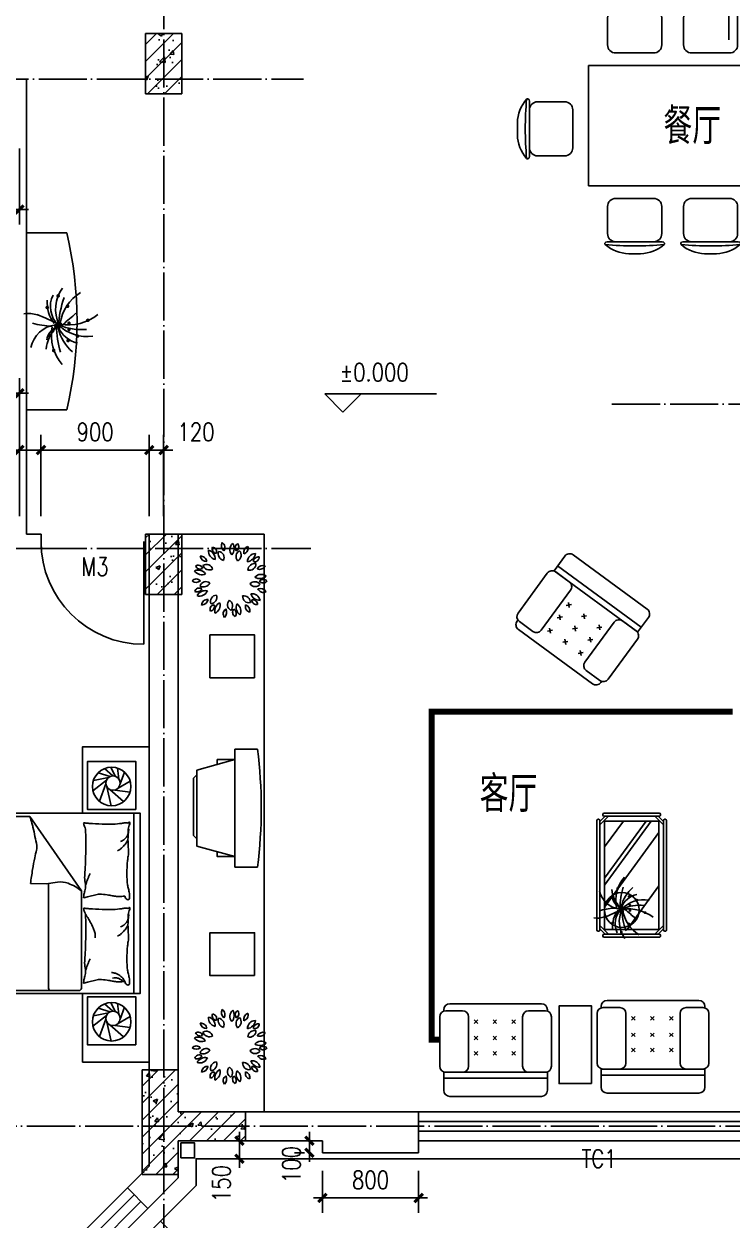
# Model space of a CAD drawing. Extents: x 12400 to 217743, y 86702 to 209848.
# Drawn here: x 58318 to 64207, y 105353 to 115293 of the extents above; entities that cross this region are included whole.
import ezdxf
from ezdxf.enums import TextEntityAlignment as Align

# ---------------------------------------------------------------- set-up
doc = ezdxf.new("R2010")
doc.units = 0
doc.header["$LTSCALE"] = 200
doc.linetypes.add('DOT', pattern=[0.25, 0, -0.25])
doc.linetypes.add('DOTE', pattern=[2.42, 2, -0.2, 0.02, -0.2])
doc.layers.get('0').update_dxf_attribs({"linetype": 'CONTINUOUS'})
doc.layers.get('DEFPOINTS').update_dxf_attribs({"linetype": 'CONTINUOUS'})
for name, color, linetype in [('8', 8, 'CONTINUOUS'), ('COLUMN', 4, 'CONTINUOUS'), ('DOTE', 1, 'DOTE'), ('HATCH', 8, 'CONTINUOUS'), ('LVTRY', 6, 'CONTINUOUS'), ('PUB_DIM', 3, 'CONTINUOUS'), ('PUB_TEXT', 7, 'CONTINUOUS'), ('WALL', 4, 'CONTINUOUS'), ('WINDOW', 2, 'CONTINUOUS'), ('家具', 8, 'CONTINUOUS')]:
    doc.layers.add(name, color=color, linetype=linetype)
doc.styles.add('_SIMPLEX', font='SIMPLEX.shx', dxfattribs={"width": 0.8, "bigfont": 'hztxt.shx'})
doc.styles.add('_萙PMK', font='txt', dxfattribs={"width": 0.8, "bigfont": 'HZTXT.SHX'})
doc.styles.add('DIM_FONT', font='SIMPLEX', dxfattribs={"width": 0.8})
doc.styles.add('SIMPLEX', font='SIMPLEX.SHX')
doc.dimstyles.new('DIMN50', dxfattribs={"dimscale": 0.5, "dimtxt": 300, "dimasz": 1, "dimexe": 250, "dimexo": 300, "dimgap": 150, "dimtad": 1, "dimdec": 0, "dimzin": 0, "dimdsep": 46, "dimtxsty": 'DIM_FONT', "dimblk": '_DIMX', "dimblk1": 'DOTSMALL', "dimblk2": 'DOTSMALL', "dimcen": 2.5, "dimclrt": 7, "dimadec": 0, "dimazin": 0, "dimtfac": 1, "dimtdec": 0, "dimtix": 1, "dimtmove": 2, "dimatfit": 3, "dimldrblk": '_DIMX', "dimfxl": 1, "dimtolj": 1, "dimtzin": 0, "dimarcsym": 0})
doc.dimstyles.new('MAO', dxfattribs={"dimscale": 0.5, "dimtxt": 400, "dimasz": 250, "dimexe": 250, "dimexo": 0, "dimgap": 150, "dimtad": 1, "dimdec": 0, "dimzin": 0, "dimdsep": 46, "dimtxsty": 'DIM_FONT', "dimblk": '_DIMX', "dimblk1": 'DOTSMALL', "dimblk2": 'DOTSMALL', "dimsah": 1, "dimcen": 2.5, "dimclrt": 7, "dimadec": 0, "dimazin": 0, "dimtfac": 1, "dimtdec": 0, "dimtix": 1, "dimtmove": 2, "dimatfit": 3, "dimldrblk": 'DOTSMALL', "dimfxl": 1, "dimtolj": 1, "dimtzin": 0, "dimarcsym": 0})
pattern_1 = [(45, (178298.46, -10426.53), (-70.71068, 70.71068), []), (50, (178298.46, -10426.53), (358.6301, -31.37607), [37.5, -412.5]), (355, (178298.46, -10426.53), (-69.3757, 376.0961), [30, -330]), (100.4514, (178328.34, -10429.15), (289.2547, 344.7198), [31.8701, -350.57106]), (46.1842, (178298.46, -10326.53), (533.6205, -82.7595), [56.25, -618.75]), (96.6356, (178342.9, -10333.43), (467.3314, 487.059), [47.8051, -525.8565]), (351.1842, (178298.46, -10326.53), (467.331, 487.0593), [45, -495]), (21, (178348.46, -10351.53), (298.45353, -201.30945), [37.5, -412.5]), (326, (178348.46, -10351.53), (121.6577, 362.575), [30, -330]), (71.4514, (178373.33, -10368.3), (420.1113, 161.26525), [31.8701, -350.57106]), (37.5, (178298.46, -10426.53), (6.07993, 166.44693), [0, -326, 0, -335, 0, -331.25]), (7.5, (178298.46, -10426.53), (131.53477, 197.20586), [0, -191, 0, -318.5, 0, -126.25]), (327.5, (178186.96, -10426.53), (266.91122, -11.27744), [0, -125, 0, -390, 0, -517.5]), (317.5, (178136.96, -10426.53), (291.5931, 50.0525), [0, -162.5, 0, -259, 0, -367.5])]

# ---------------------------------------------------------------- blocks, each defined once
blk = doc.blocks.new('M_C54TQD')
for p, q in [((0, -52.4), (1500, -52.4)), ((853.5, -488.5), (45.8, -488.5)), ((853.5, -488.5), (1471.6, -915.9)), ((25.8, -508.5), (25.8, -1967.8)), ((45.8, -761.1), (915.3, -761.1)), ((1471.6, -1967.8), (1471.6, -915.9)), ((381, -1368.3), (394.8, -1471.4)), ((777.6, -1368.4), (698.4, -1472.4)), ((394.8, -1471.4), (369, -1593.5)), ((528.4, -1559.3), (508.6, -1470.4)), ((698.4, -1472.4), (623.3, -1602.7)), ((160.8, -1514.4), (136.8, -1517.8)), ((255.4, -1552.2), (160.8, -1514.4)), ((324.3, -1645), (255.4, -1552.2)), ((548.2, -1616.6), (528.4, -1559.3)), ((90.3, -1638.1), (87, -1644.6)), ((188.4, -1621), (90.3, -1638.1)), ((257.2, -1617.5), (188.4, -1621)), ((324.3, -1645), (257.2, -1617.5)), ((369, -1593.5), (324.3, -1645)), ((324.3, -1645), (510, -1663.9)), ((324.3, -1645), (355.2, -1727.5)), ((510, -1663.9), (559.9, -1700)), ((605.5, -1658), (548.2, -1616.6)), ((605.5, -1658), (593.7, -1752.2)), ((623.3, -1602.7), (605.5, -1658)), ((605.5, -1658), (734, -1626.4)), ((605.5, -1658), (654.9, -1721.3)), ((734, -1626.4), (836.8, -1640.3)), ((836.8, -1640.3), (872.8, -1660.3)), ((355.2, -1727.5), (334.6, -1810)), ((559.9, -1700), (572, -1708.6)), ((591.9, -1766.9), (580, -1861.5)), ((654.9, -1721.3), (720.1, -1768.7)), ((720.1, -1768.7), (813, -1768.7)), ((334.6, -1810), (281, -1872.6)), ((45.8, -1987.8), (1451.6, -1987.8))]:
    blk.add_line(p, q)
blk.add_lwpolyline([(0, -2000), (0, 0), (1500, 0), (1500, -2000)], close=True)
for points in [[(101, -126.8, -0.263368), (73, -108, -0.494818), (82.2, -89.3, -0.049225), (99.9, -87.5, -0.036831), (123.5, -89.3, -0.031893), (161.5, -97.4, 0.035782), (195.4, -104.4, 0.032941), (285.1, -110.3, 0.026564), (396.3, -104.4, 0.017905), (433.8, -99, -0.033397), (454, -96.8, -0.03204), (491.1, -97.5, 0.018442), (555.4, -100.5, 0.010837), (620.2, -99.8, 0.014624), (668.1, -96.8, 0.111249), (690.6, -89.5, -0.153708), (707.5, -85.5, -0.076444), (715, -87.2, -0.215512), (716.9, -89.3, -0.585858), (714.3, -92.3, 0.363489), (709.4, -94.9, 0.191716), (709.4, -106.4, -0.129675), (711.3, -123, -0.01735), (708.3, -139.8, 0.019326), (705.7, -154.9, 0.018818), (699, -223.3, 0.021828), (698.1, -282.6, 0.006204), (699.5, -316.4, 0.001963), (705.7, -423.3, 0.028341), (709.9, -459.4, -0.117014), (709.4, -468.3, -0.36606), (708, -469.3, -0.03973), (694.4, -466.5, -0.048309), (680.6, -461, 0.062981), (670, -457.1, 0.04058), (646.6, -453.7, 0.014345), (579.8, -451.4, 0.005484), (454.4, -452.2, 0.007153), (358.2, -455.2, 0.008762), (315.7, -457.9, -0.008153), (270, -460.8, -0.06251), (212.9, -456.4, 0.078669), (167.3, -454.4, 0.047825), (144.9, -459.1, -0.034494), (114.1, -466.5, -0.023571), (88.8, -469.5, -0.510228), (87.8, -468.3), (95.3, -438.3), (116, -355.7, 0.073041), (118, -336.2, 0.023305), (112.2, -275, 0.018299), (108.2, -252.2, -0.01097), (100.8, -214.2, -0.042281), (97.9, -179.9, -0.027201), (100.8, -126.5)], [(656.8, -94.9, 0.088153), (622.3, -98.4, 0.088153), (591.1, -113.7, 0.077547), (569.5, -135.3, 0.077547), (555.4, -162.4)], [(810.2, -126.8, -0.263368), (782.3, -108, -0.494818), (791.4, -89.3, -0.049225), (809.1, -87.5, -0.036831), (832.8, -89.3, -0.031893), (870.7, -97.4, 0.035782), (904.6, -104.4, 0.032941), (994.3, -110.3, 0.026564), (1105.5, -104.4, 0.017905), (1143, -99, -0.033397), (1163.3, -96.8, -0.03204), (1200.3, -97.5, 0.018442), (1264.7, -100.5, 0.010837), (1329.4, -99.8, 0.014624), (1377.3, -96.8, 0.111249), (1399.9, -89.5, -0.153708), (1416.8, -85.5, -0.076444), (1424.2, -87.2, -0.215512), (1426.2, -89.3, -0.585858), (1423.5, -92.3, 0.363489), (1418.6, -94.9, 0.191716), (1418.6, -106.4, -0.129675), (1420.5, -123, -0.01735), (1417.5, -139.8, 0.019326), (1414.9, -154.9, 0.018818), (1408.3, -223.3, 0.021828), (1407.4, -282.6, 0.006204), (1408.8, -316.4, 0.001963), (1414.9, -423.3, 0.028341), (1419.2, -459.4, -0.117014), (1418.6, -468.3, -0.36606), (1417.2, -469.3, -0.03973), (1403.6, -466.5, -0.048309), (1389.9, -461, 0.062981), (1379.2, -457.1, 0.04058), (1355.8, -453.7, 0.014345), (1289.1, -451.4, 0.005484), (1163.6, -452.2, 0.007153), (1067.5, -455.2, 0.008762), (1024.9, -457.9, -0.008153), (979.2, -460.8, -0.06251), (922.1, -456.4, 0.078669), (876.5, -454.4, 0.047825), (854.1, -459.1, -0.034494), (823.4, -466.5, -0.023571), (798, -469.5, -0.510228), (797.1, -468.3), (804.6, -438.3), (825.2, -355.7, 0.073041), (827.2, -336.2, 0.023305), (821.5, -275, 0.018299), (817.4, -252.2, -0.01097), (810.1, -214.2, -0.042281), (807.2, -179.9, -0.027201), (810.1, -126.5)], [(1366.1, -94.9, 0.088153), (1331.5, -98.4, 0.088153), (1300.3, -113.7, 0.077547), (1278.7, -135.3, 0.077547), (1264.7, -162.4)], [(99.3, -142.8, -0.05369), (113.5, -155.8, -0.070312), (121.6, -168.1, -0.015448), (125.4, -176.6, -0.013244), (129.1, -186.8, -0.082127), (132.1, -204.9, -0.064164), (129.1, -228.1)], [(100.8, -126.8, -0.077379), (135.6, -152.1, -0.077379), (161.1, -186.8, -0.047525), (171, -211.5, -0.047525), (176.1, -237.5)], [(574.8, -100.6, 0.027842), (551.1, -111.2, 0.048685), (538.5, -119.3, 0.023666), (510.6, -143.6, 0.031223), (491.6, -164.3, 0.046801), (486.5, -172, 0.023191), (478.4, -188.7)], [(1284.1, -100.6, 0.027842), (1260.3, -111.2, 0.048685), (1247.8, -119.3, 0.023666), (1219.8, -143.6, 0.031223), (1200.8, -164.3, 0.046801), (1195.7, -172, 0.023191), (1187.7, -188.7)], [(660.6, -455.2, 0.016108), (621.7, -429, 0.024599), (594.9, -413.9, 0.009477), (545.8, -390.6, 0.015937), (516, -378.3, 0.072521), (499.6, -374.7, 0.033339), (463.4, -374.5)], [(191.4, -453.7, 0.009729), (218.7, -444.6, 0.009729), (245.6, -434.6, 0.007971), (267.3, -425.5, 0.007971), (288.8, -415.8)], [(853.5, -488.5, -0.085272), (916.8, -598.6, -0.124044), (926, -686.2), (912.4, -781.6), (914.1, -911.7)], [(900.6, -453.7, 0.009729), (927.9, -444.6, 0.009729), (954.8, -434.6, 0.007971), (976.6, -425.5, 0.007971), (998, -415.8)], [(914.1, -911.7, 0.007867), (1031.7, -893.9, 0.009508), (1128.5, -875.9, 0.006616), (1193.5, -861.5, -0.023828), (1211.7, -858.2, -0.080713), (1230.3, -858.7, -0.009591), (1382.9, -890.6, -0.013133), (1416.4, -899.2, -0.007859), (1471.6, -915.9)], [(464, -1480.4, 0.025626), (475.6, -1477.6, 0.0108), (604.9, -1436, 0.00456), (692.4, -1404.8, 0.01125), (727.5, -1391, 0.069394), (746.3, -1379.9, -0.079756), (762.9, -1370.5, -0.106399), (777.6, -1368.4, -0.328642), (781.6, -1371.8, -0.299547), (779.2, -1378.3, 0.189917), (773.7, -1387.1, 0.033518), (772.5, -1397.4, 0.075627), (773, -1402, 0.053489), (776, -1409.8, 0.017838), (788.1, -1431.8, 0.038394), (805.3, -1456.1, -0.059529), (815.7, -1472.2, -0.035943), (826.3, -1498.4, -0.011245), (851.9, -1584.7, -0.006203), (862.2, -1624.3, 0.010783), (868.3, -1647, 0.019485), (872.8, -1660.3, 0.005062), (892.4, -1710.5, 0.101392), (909.1, -1735.8, -0.223768), (914, -1749.2, -0.25558), (910.9, -1753.8, -0.081563), (895.2, -1758.9, -0.071805), (878.1, -1759, 0.069985), (860.5, -1759.1, 0.03546), (801, -1772.1, 0.029432), (732, -1796.8, 0.001554), (698.6, -1811.2, -0.00152), (664.5, -1825.8, -0.004735), (629.3, -1840.5, 0.00382), (585.5, -1858.6, 0.296001), (563.6, -1890.9, -0.649774), (542.2, -1899.9, -0.02319), (537.7, -1895.3, 0.0288), (534, -1891.6, 0.005727), (527.4, -1885.8, -0.004358), (518.8, -1878.2, -0.027528), (501.8, -1861.4, -0.046214), (493.2, -1849.9, -0.194121), (490.4, -1833.2, 0.133719), (489.3, -1809.2, 0.005779), (481.8, -1787.2, 0.008882)]]:
    blk.add_lwpolyline(points, format="xyb")
blk.add_lwpolyline([(58.1, -1583.2, 0.101392), (39.5, -1559.2, -0.223768), (33.6, -1546.2, -0.25558), (36.4, -1541.4, -0.081563), (51.6, -1535.1, -0.071805), (68.7, -1533.7, 0.069985), (86.2, -1532.2, 0.03546), (144.5, -1514.8, 0.029432), (211.5, -1484.8, 0.001554), (243.6, -1467.9, -0.00152), (276.5, -1450.7, -0.004735), (310.5, -1433.4, 0.00382), (352.7, -1412, 0.296001), (372.1, -1378.1, -0.649774), (392.8, -1367.5, -0.02319), (397.6, -1371.7, 0.0288), (401.6, -1375.1, 0.005727), (408.6, -1380.4, -0.004358), (417.8, -1387.3, -0.027528), (436, -1402.8, -0.046214), (445.5, -1413.5, -0.194121), (449.5, -1430, 0.133719), (452.5, -1453.8, 0.011505), (471.2, -1496.2, 0.008882), (497.5, -1550, 0.012426), (534.6, -1618.4, -0.033612), (547.3, -1644.2), (570.3, -1700.5), (588.1, -1744, 0.224341), (602.6, -1757.3, -0.722772), (602.8, -1766.1, -0.103513), (599, -1766.6, 0.053465), (591.8, -1766.9, 0.030109), (568.7, -1771.5, -0.031436), (546.6, -1775.9, -0.05324), (531.5, -1776.4, 0.05518), (516.9, -1776.8, 0.056271), (491.6, -1783.4, 0.0108), (365.9, -1834.8, 0.00456), (281, -1872.6, 0.01125), (247.1, -1889, 0.069394), (229.2, -1901.6, -0.079756), (213.3, -1912.2, -0.106399), (198.9, -1915.4, -0.328642), (194.6, -1912.4, -0.299547), (196.5, -1905.7, 0.189917), (201.3, -1896.5, 0.033518), (201.7, -1886.2, 0.075627), (200.8, -1881.6, 0.053489), (197.3, -1874, 0.017838), (183.5, -1853, 0.038394), (164.5, -1830.2, -0.059529), (152.9, -1814.9, -0.035943), (140.3, -1789.6, -0.011245), (108.1, -1705.4, -0.006203), (94.9, -1666.8, 0.010783), (87, -1644.6, 0.019485), (81.6, -1631.7, 0.005062)], format="xyb", close=True)
for centre, start, end in [((45.8, -508.5), 90, 180), ((45.8, -741.1), 180, 270), ((45.8, -1967.8), 180, 270), ((1451.6, -1967.8), 270, 0)]:
    blk.add_arc(centre, 20, start, end)
at = {"style": 'DIM_FONT', "width": 0.8, "flags": 9}
for tag in ['YSIZE', 'XSIZE']:
    blk.add_attdef(tag, (0, 0), '', height=0.5, dxfattribs=at)
blk = doc.blocks.new('M_C5')
for p, q in [((-70.8, 21.3), (-105.6, 120.2)), ((-60.2, 62.7), (-49.6, 152.1)), ((-28.1, 85.6), (7.4, 159.8)), ((-9, 88), (58.7, 149.2)), ((12.2, 83.3), (111.9, 114.4)), ((-54, -14.1), (-153.6, 45)), ((25.5, 75.4), (152, 50)), ((42.3, 52.6), (156.1, -35.1)), ((48.3, 20.6), (102.1, -123.2)), ((-26.4, -30), (-153, -46.9)), ((14.5, -26.2), (-99.1, -125.6)), ((40.5, -2.3), (5.1, -160))]:
    blk.add_line(p, q)
for centre, radius in [((0, 0), 160), ((-11.2, 28), 60)]:
    blk.add_circle(centre, radius)
at = {"width": 0.8, "flags": 9}
for tag in ['XSIZE', 'YSIZE']:
    blk.add_attdef(tag, (0, 0), '', height=0.5, dxfattribs=at)
blk = doc.blocks.new('A$C61510689')
for points in [[(36.3, 1955.5), (436.3, 1955.5), (436.3, 2355.5), (36.3, 2355.5)], [(36.3, 0), (436.3, 0), (436.3, 400), (36.3, 400)]]:
    blk.add_lwpolyline(points, close=True)
for p in [(236.4, 2147.6), (236.4, 192.2)]:
    blk.add_blockref('M_C5', p)
at = {"rotation": 90}
blk.add_blockref('M_C54TQD', (0, 426.1), dxfattribs=at)
blk = doc.blocks.new('M_C30XGI')
for p, q in [((-688.6, 1087.7), (-589.5, 1087.7)), ((-57.3, 1087.7), (41.9, 1087.7)), ((574.1, 1087.7), (673.2, 1087.7)), ((-869.1, 987.7), (-409.1, 987.7)), ((-864.1, 920.2), (-864.1, 695.2)), ((-414.1, 920.2), (-414.1, 695.2)), ((-237.7, 987.7), (222.3, 987.7)), ((-232.7, 920.2), (-232.7, 695.2)), ((217.3, 920.2), (217.3, 695.2)), ((393.7, 987.7), (853.7, 987.7)), ((398.7, 920.2), (398.7, 695.2)), ((848.7, 920.2), (848.7, 695.2)), ((-796.6, 627.7), (-481.6, 627.7)), ((-165.2, 627.7), (149.8, 627.7)), ((466.2, 627.7), (781.2, 627.7)), ((-1023.3, 523.6), (-1023.3, -476.4)), ((976.7, 523.6), (-1023.3, 523.6)), ((976.7, -476.4), (976.7, 523.6)), ((-1514, -232.2), (-1514, 227.8)), ((-1446.5, 222.8), (-1221.5, 222.8)), ((1399.9, 222.8), (1174.9, 222.8)), ((1467.4, 227.8), (1467.4, -232.2)), ((-1154, -159.7), (-1154, 155.3)), ((1107.4, 155.3), (1107.4, -159.7)), ((-1614, -51.8), (-1614, 47.3)), ((1567.4, 47.3), (1567.4, -51.8)), ((-1446.5, -227.2), (-1221.5, -227.2)), ((1399.9, -227.2), (1174.9, -227.2)), ((-1023.3, -476.4), (976.7, -476.4)), ((-481.6, -580.5), (-796.6, -580.5)), ((149.8, -580.5), (-165.2, -580.5)), ((781.2, -580.5), (466.2, -580.5)), ((-864.1, -873), (-864.1, -648)), ((-414.1, -873), (-414.1, -648)), ((-232.7, -873), (-232.7, -648)), ((217.3, -873), (217.3, -648)), ((398.7, -873), (398.7, -648)), ((848.7, -873), (848.7, -648)), ((-409.1, -940.5), (-869.1, -940.5)), ((222.3, -940.5), (-237.7, -940.5)), ((853.7, -940.5), (393.7, -940.5)), ((-589.5, -1040.5), (-688.6, -1040.5)), ((41.9, -1040.5), (-57.3, -1040.5)), ((673.2, -1040.5), (574.1, -1040.5))]:
    blk.add_line(p, q)
for centre, radius, start, end in [((-878.3, 1003.9), 10, 130.72654, 202.66999), ((-869.1, 1007.7), 20, 202.66999, 270), ((-678.9, 772.3), 315.6, 91.76514, 130.72654), ((-639.1, -1690.1), 2712.7, 84.8023, 95.1977), ((-599.2, 772.3), 315.6, 49.27346, 88.23486), ((-409.1, 1007.7), 20, 270, 337.33001), ((-399.8, 1003.9), 10, 337.33001, 49.27346), ((-246.9, 1003.9), 10, 130.72654, 202.66999), ((-237.7, 1007.7), 20, 202.66999, 270), ((-47.5, 772.3), 315.6, 91.76514, 130.72654), ((-7.7, -1690.1), 2712.7, 84.8023, 95.1977), ((32.2, 772.3), 315.6, 49.27346, 88.23486), ((222.3, 1007.7), 20, 270, 337.33001), ((231.5, 1003.9), 10, 337.33001, 49.27346), ((384.4, 1003.9), 10, 130.72654, 202.66999), ((393.7, 1007.7), 20, 202.66999, 270), ((583.8, 772.3), 315.6, 91.76514, 130.72654), ((623.7, -1690.1), 2712.7, 84.8023, 95.1977), ((663.5, 772.3), 315.6, 49.27346, 88.23486), ((853.7, 1007.7), 20, 270, 337.33001), ((862.9, 1003.9), 10, 337.33001, 49.27346), ((-796.6, 920.2), 67.5, 90, 180), ((-481.6, 920.2), 67.5, 0, 90), ((-165.2, 920.2), 67.5, 90, 180), ((149.8, 920.2), 67.5, 0, 90), ((466.2, 920.2), 67.5, 90, 180), ((781.2, 920.2), 67.5, 0, 90), ((-796.6, 695.2), 67.5, 180, 270), ((-481.6, 695.2), 67.5, 270, 0), ((-165.2, 695.2), 67.5, 180, 270), ((149.8, 695.2), 67.5, 270, 0), ((466.2, 695.2), 67.5, 180, 270), ((781.2, 695.2), 67.5, 270, 0), ((-1298.6, 37.6), 315.6, 139.27346, 178.23486), ((1163.8, -2.2), 2712.7, 174.8023, 185.1977), ((-1530.2, 237), 10, 67.33001, 139.27346), ((-1534, 227.8), 20, 0, 67.33001), ((-1446.5, 155.3), 67.5, 90, 180), ((-1221.5, 155.3), 67.5, 0, 90), ((1174.9, 155.3), 67.5, 90, 180), ((1399.9, 155.3), 67.5, 0, 90), ((1487.4, 227.8), 20, 112.66999, 180), ((1483.5, 237), 10, 40.72654, 112.66999), ((-1210.5, -2.2), 2712.7, 354.8023, 5.1977), ((1251.9, 37.6), 315.6, 1.76514, 40.72654), ((-1298.6, -42.1), 315.6, 181.76514, 220.72654), ((1251.9, -42.1), 315.6, 319.27346, 358.23486), ((-1446.5, -159.7), 67.5, 180, 270), ((-1221.5, -159.7), 67.5, 270, 0), ((1174.9, -159.7), 67.5, 180, 270), ((1399.9, -159.7), 67.5, 270, 0), ((-1530.2, -241.5), 10, 220.72654, 292.66999), ((-1534, -232.2), 20, 292.66999, 0), ((1487.4, -232.2), 20, 180, 247.33001), ((1483.5, -241.5), 10, 247.33001, 319.27346), ((-796.6, -648), 67.5, 90, 180), ((-481.6, -648), 67.5, 0, 90), ((-165.2, -648), 67.5, 90, 180), ((149.8, -648), 67.5, 0, 90), ((466.2, -648), 67.5, 90, 180), ((781.2, -648), 67.5, 0, 90), ((-796.6, -873), 67.5, 180, 270), ((-481.6, -873), 67.5, 270, 0), ((-165.2, -873), 67.5, 180, 270), ((149.8, -873), 67.5, 270, 0), ((466.2, -873), 67.5, 180, 270), ((781.2, -873), 67.5, 270, 0), ((-878.3, -956.6), 10, 157.33001, 229.27346), ((-869.1, -960.5), 20, 90, 157.33001), ((-678.9, -725), 315.6, 229.27346, 268.23486), ((-639.1, 1737.4), 2712.7, 264.8023, 275.1977), ((-599.2, -725), 315.6, 271.76514, 310.72654), ((-409.1, -960.5), 20, 22.66999, 90), ((-399.8, -956.6), 10, 310.72654, 22.66999), ((-246.9, -956.6), 10, 157.33001, 229.27346), ((-237.7, -960.5), 20, 90, 157.33001), ((-7.7, 1737.4), 2712.7, 264.8023, 275.1977), ((-47.5, -725), 315.6, 229.27346, 268.23486), ((32.2, -725), 315.6, 271.76514, 310.72654), ((222.3, -960.5), 20, 22.66999, 90), ((231.5, -956.6), 10, 310.72654, 22.66999), ((384.4, -956.6), 10, 157.33001, 229.27346), ((393.7, -960.5), 20, 90, 157.33001), ((583.8, -725), 315.6, 229.27346, 268.23486), ((623.7, 1737.4), 2712.7, 264.8023, 275.1977), ((663.5, -725), 315.6, 271.76514, 310.72654), ((853.7, -960.5), 20, 22.66999, 90), ((862.9, -956.6), 10, 310.72654, 22.66999)]:
    blk.add_arc(centre, radius, start, end)
at = {"width": 0.8, "flags": 9}
for tag in ['XSIZE', 'YSIZE']:
    blk.add_attdef(tag, (0, 0), '', height=0.5, dxfattribs=at)
blk = doc.blocks.new('M_F22')
for centre, radius, start, end in [((-63, 1991), 399, 151.70154, 229.74057), ((-591, 1891), 339, 322.86392, 58.57818), ((523, 1764), 486, 130.70899, 219.10644), ((-284, 1836), 573, 318.65709, 31.15834), ((-745, 1661), 486, 170.70899, 259.10644), ((-1409, 1198), 573, 358.65709, 71.15834), ((-704, 1829), 307, 163.4613, 255.43295), ((-1018, 1651), 266, 333.31145, 85.5828), ((-242, 1523), 417, 160.50355, 255.32847), ((-684, 1289), 376, 333.2488, 82.58322), ((662, 1865), 307, 123.4613, 215.43295), ((819, 1335), 417, 120.50355, 215.32847), ((307, 1931), 266, 293.31145, 45.5828), ((331, 1439), 376, 293.2488, 42.58322), ((1257, 1578), 399, 111.70154, 189.74057), ((788, 1841), 339, 282.86392, 18.57818), ((1560, 1027), 486, 90.70899, 179.10644), ((988, 1601), 573, 278.65709, 351.15834), ((-1853, 584), 266, 13.31145, 125.5828), ((-1727, 923), 307, 203.4613, 295.43295), ((-1680, 1042), 339, 2.86392, 98.57818), ((-1340, 1458), 399, 191.70154, 269.74057), ((-1364, 522), 376, 13.2488, 122.58322), ((-1177, 985), 417, 200.50355, 295.32847), ((1511, 508), 417, 80.50355, 175.32847), ((1204, 902), 376, 253.2488, 2.58322), ((1732, 1016), 307, 83.4613, 175.43295), ((1502, 1294), 266, 253.31145, 5.5828), ((2003, 413), 399, 71.70154, 149.74057), ((1813, 916), 339, 242.86392, 338.57818), ((-1969, -307), 339, 42.86392, 138.57818), ((-1861, -14), 573, 38.65709, 111.15834), ((-1651, 768), 486, 210.70899, 299.10644), ((1881, -204), 486, 50.70899, 139.10644), ((1812, 603), 573, 238.65709, 311.15834), ((-1976, 230), 399, 231.70154, 309.74057), ((-1807, -769), 266, 53.31145, 165.5828), ((-1928, -429), 307, 243.4613, 335.43295), ((-1429, -1233), 573, 78.65709, 151.15834), ((-1770, -498), 486, 250.70899, 339.10644), ((-1393, -503), 376, 53.2488, 162.58322), ((-1547, -28), 417, 240.50355, 335.32847), ((1510, -570), 417, 40.50355, 135.32847), ((1528, -71), 376, 213.2488, 322.58322), ((1825, -959), 399, 31.70154, 109.74057), ((2003, -452), 339, 202.86392, 298.57818), ((2005, -323), 307, 43.4613, 135.43295), ((2009, 38), 266, 213.31145, 325.5828), ((-1323, -1527), 339, 82.86392, 178.57818), ((-1674, -1120), 399, 271.70154, 349.74057), ((-756, -1306), 376, 93.2488, 202.58322), ((-1179, -1041), 417, 280.50355, 15.32847), ((-314, -1889), 573, 118.65709, 191.15834), ((-1048, -1545), 486, 290.70899, 19.10644), ((249, -1512), 376, 133.2488, 242.58322), ((-246, -1581), 417, 320.50355, 55.32847), ((1151, -1025), 376, 173.2488, 282.58322), ((816, -1395), 417, 0.50355, 95.32847), ((1335, -1353), 486, 10.70899, 99.10644), ((1801, -691), 573, 198.65709, 271.15834), ((1589, -1250), 266, 173.31145, 285.5828), ((1354, -1524), 307, 3.4613, 95.43295), ((-902, -1777), 266, 93.31145, 205.5828), ((-1213, -1593), 307, 283.4613, 15.43295), ((-44, -2046), 339, 122.86392, 218.57818), ((-574, -1959), 399, 311.70154, 29.74057), ((439, -1967), 266, 133.31145, 245.5828), ((83, -2026), 307, 323.4613, 55.43295), ((962, -1675), 573, 158.65709, 231.15834), ((179, -1883), 486, 330.70899, 59.10644), ((1270, -1621), 339, 162.86392, 258.57818), ((808, -1896), 399, 351.70154, 69.74057)]:
    blk.add_arc(centre, radius, start, end)
at = {"width": 0.8, "flags": 9}
for tag in ['XSIZE', 'YSIZE']:
    blk.add_attdef(tag, (0, 0), '', height=0.5, dxfattribs=at)
blk = doc.blocks.new('M_C47JEV')
for p, q in [((-431.2, 711.1), (-431.2, 720)), ((-414.7, 711.1), (-275, 711.1)), ((381.2, 770), (-381.2, 770)), ((414.7, 711.1), (275, 711.1)), ((431.2, 711.1), (431.2, 720)), ((-464.7, 250), (-464.7, 661.1)), ((-225, 661.1), (-225, 250)), ((-136.2, 606.5), (-166.3, 636.6)), ((-166.3, 606.5), (-136.2, 636.6)), ((-8.7, 606.5), (21.4, 636.6)), ((21.4, 606.5), (-8.7, 636.6)), ((179, 606.5), (148.8, 636.6)), ((148.8, 606.5), (179, 636.6)), ((225, 661.1), (225, 250)), ((464.7, 250), (464.7, 661.1)), ((-136.2, 469.3), (-166.3, 499.5)), ((-166.3, 469.3), (-136.2, 499.5)), ((21.4, 469.3), (-8.7, 499.5)), ((-8.7, 469.3), (21.4, 499.5)), ((179, 469.3), (148.8, 499.5)), ((148.8, 469.3), (179, 499.5)), ((-136.2, 342.3), (-166.3, 372.5)), ((-166.3, 342.3), (-136.2, 372.5)), ((21.4, 342.3), (-8.7, 372.5)), ((-8.7, 342.3), (21.4, 372.5)), ((179, 342.3), (148.8, 372.5)), ((148.8, 342.3), (179, 372.5)), ((-431.2, 50), (-431.2, 202.8)), ((431.2, 200), (-431.2, 200)), ((-275, 200), (-414.7, 200)), ((275, 200), (414.7, 200)), ((431.2, 200), (431.2, 50)), ((431.2, 150), (-431.2, 150)), ((381.2, 0), (-381.2, 0))]:
    blk.add_line(p, q)
for centre, start, end in [((-414.7, 661.1), 90, 180), ((-381.2, 720), 90, 180), ((-275, 661.1), 0, 90), ((275, 661.1), 90, 180), ((381.2, 720), 360, 90), ((414.7, 661.1), 0, 90), ((-414.7, 250), 180, 270), ((-275, 250), 270, 0), ((275, 250), 180, 270), ((414.7, 250), 270, 0), ((-381.2, 50), 180, 270), ((381.2, 50), 270, 0)]:
    blk.add_arc(centre, 50, start, end)
at = {"style": 'DIM_FONT', "width": 0.8, "flags": 9}
for tag in ['YSIZE', 'XSIZE']:
    blk.add_attdef(tag, (0, 0), '', height=0.5, dxfattribs=at)
blk = doc.blocks.new('_C1DIA')
for p, q in [((220.9, -308), (220.9, 321)), ((220.9, 321), (341.9, 321)), ((220.9, 264.9), (18.2, 209)), ((18.2, -196.1), (18.2, 209)), ((0, 153), (18.2, 170)), ((0, -153), (0, 153)), ((0, -153), (18.2, -170)), ((220.9, -252), (18.2, -196.1)), ((341.9, -308), (220.9, -308))]:
    blk.add_line(p, q)
for points in [[(220.9, 264.9), (127.3, 264.9), (127.3, 239.1)], [(220.9, -252), (127.3, -252), (127.3, -226.2)]]:
    blk.add_lwpolyline(points)
blk.add_arc((-2146.8, 6.5), 2508.5, 352.79754, 7.20246)
at = {"style": 'DIM_FONT', "width": 0.7, "flags": 9}
for tag in ['XSIZE', 'YSIZE']:
    blk.add_attdef(tag, (0, 0), '', height=0.5, dxfattribs=at)
blk = doc.blocks.new('M_C57NTX')
for p, q in [((-496.3, -226.1), (-496.3, 232.8)), ((-486.3, 242.8), (-481.3, 242.8)), ((-427.3, 268.4), (-471.3, 224.4)), ((-399, 268.4), (-471.3, 196.1)), ((-471.3, -226.1), (-471.3, 232.8)), ((-445.8, 283.4), (-445.8, 278.4)), ((-435.8, 293.4), (473.1, 293.4)), ((-435.8, 268.4), (473.1, 268.4)), ((-431.3, 72.4), (-216.6, 228.4)), ((-431.3, -116.3), (43.1, 228.4)), ((-431.3, -159.2), (102.3, 228.4)), ((-336.1, -221.6), (283.4, 228.4)), ((436.4, 268.4), (508.7, 196.1)), ((464.7, 268.4), (508.7, 224.4)), ((483.1, 283.4), (483.1, 278.4)), ((508.7, 232.8), (508.7, -226.1)), ((523.7, 242.8), (518.7, 242.8)), ((533.7, 232.8), (533.7, -226.1)), ((106, -221.6), (468.7, 41.8)), ((-399, -261.6), (-471.3, -189.3)), ((436.4, -261.6), (508.7, -189.3)), ((-486.3, -236.1), (-481.3, -236.1)), ((-427.3, -261.6), (-471.3, -217.6)), ((-445.8, -276.6), (-445.8, -271.6)), ((473.1, -261.6), (-435.8, -261.6)), ((473.1, -286.6), (-435.8, -286.6)), ((464.7, -261.6), (508.7, -217.6)), ((483.1, -276.6), (483.1, -271.6)), ((523.7, -236.1), (518.7, -236.1))]:
    blk.add_line(p, q)
blk.add_lwpolyline([(-431.3, -221.6), (-431.3, 228.4), (468.7, 228.4), (468.7, -221.6)], close=True)
at = {"const_width": 12}
for points in [[(123.4, 119.9, 1), (135.4, 119.9, 1)], [(225.1, 149.5, 1), (237.1, 149.5, 1)], [(252.6, 126.5, 1), (264.6, 126.5, 1)], [(288.3, 106.6, 1), (300.3, 106.6, 1)], [(293.8, 93.5, 1), (305.8, 93.5, 1)], [(409.3, 162.8, 1), (421.3, 162.8, 1)], [(486.2, 90.2, 1), (498.2, 90.2, 1)], [(189.4, 24.2, 1), (201.4, 24.2, 1)], [(263.6, 17.6, 1), (275.6, 17.6, 1)], [(277.3, 83.6, 1), (289.3, 83.6, 1)], [(296.6, 73.7, 1), (308.6, 73.7, 1)], [(304.8, 17.6, 1), (316.8, 17.6, 1)], [(307.5, 86.9, 1), (319.5, 86.9, 1)], [(417.5, 27.5, 1), (429.5, 27.5, 1)], [(219.6, -38.5, 1), (231.6, -38.5, 1)], [(324.1, -107.7, 1), (336.1, -107.7, 1)]]:
    blk.add_lwpolyline(points, format="xyb", close=True, dxfattribs=at)
blk.add_circle((307.6, 86), 144.3)
for centre, radius, start, end in [((156.2, 293.1), 219.3, 342.94564, 6.48138), ((-486.3, 232.8), 10, 90, 180), ((-481.3, 232.8), 10, 0, 90), ((-435.8, 283.4), 10, 90, 180), ((-435.8, 278.4), 10, 180, 270), ((108.6, 83.2), 192.6, 6.99045, 78.02836), ((781.4, 125.5), 489.9, 163.85612, 179.11051), ((-394.7, 504.4), 810.4, 328.98728, 340.36101), ((473.1, 283.4), 10, 0, 90), ((473.1, 278.4), 10, 270, 0), ((518.7, 232.8), 10, 90, 180), ((523.7, 232.8), 10, 0, 90), ((228, -157.3), 292.8, 78.55155, 130.98153), ((279.7, -402.1), 502.4, 88.32856, 108.729), ((110, -88), 258.8, 48.7581, 83.8624), ((175.6, 42.4), 126.2, 28.89012, 78.45792), ((421.1, -27.3), 168.8, 62.99086, 135.91017), ((404.5, -127.5), 234.4, 53.32313, 115.76326), ((448, -69.4), 232.8, 85.87406, 126.95584), ((343.6, -193.6), 291.3, 103.04524, 139.77663), ((363.8, -83.6), 190.4, 114.09558, 166.29534), ((481.8, -98.4), 259.7, 134.48606, 189.37622), ((613.2, -62), 345.5, 155.08876, 185.96372), ((267.2, -554.8), 642.2, 70.5249, 87.82437), ((624, 27.5), 325.2, 171.24958, 218.23328), ((-1013.4, -1156.3), 1790, 39.04877, 42.6799), ((268.8, -207.6), 287.3, 31.31505, 82.13779), ((-486.3, -226.1), 10, 180, 270), ((-481.3, -226.1), 10, 270, 0), ((-435.8, -271.6), 10, 90, 180), ((-435.8, -276.6), 10, 180, 270), ((473.1, -271.6), 10, 0, 90), ((473.1, -276.6), 10, 270, 0), ((518.7, -226.1), 10, 180, 270), ((523.7, -226.1), 10, 270, 0)]:
    blk.add_arc(centre, radius, start, end)
at = {"style": 'DIM_FONT', "width": 0.8, "flags": 9}
for tag in ['YSIZE', 'XSIZE']:
    blk.add_attdef(tag, (0, 0), '', height=0.5, dxfattribs=at)
blk = doc.blocks.new('M_F19')
at = {"const_width": 30}
for points in [[(269, 190, 1), (299, 190, 1)], [(-446, 82, 1), (-416, 82, 1)], [(-192, 156, 1), (-162, 156, 1)], [(-123, 99, 1), (-93, 99, 1)], [(-61, -8, 1), (-31, -8, 1)], [(-34, 49, 1), (-4, 49, 1)], [(-20, 16, 1), (10, 16, 1)], [(14, 0, 1), (44, 0, 1)], [(461, 8, 1), (491, 8, 1)], [(-281, -157, 1), (-251, -157, 1)], [(-96, -173, 1), (-66, -173, 1)], [(-13, -33, 1), (17, -33, 1)], [(7, -173, 1), (37, -173, 1)], [(289, -149, 1), (319, -149, 1)], [(-206, -314, 1), (-176, -314, 1)], [(56, -487, 1), (86, -487, 1)]]:
    blk.add_lwpolyline(points, format="xyb", close=True, dxfattribs=at)
for centre, radius, start, end in [((-483, -9), 482, 6.9904, 78.0284), ((1199, 96), 1225, 163.8561, 179.1105), ((-364, 515), 548, 342.9456, 6.4814), ((-480, -437), 647, 48.7581, 83.8624), ((-1741, 1044), 2026, 328.9873, 340.361), ((-185, -611), 732, 78.5516, 130.9815), ((-55, -1223), 1256, 88.3286, 108.729), ((104, -701), 728, 103.0452, 139.7766), ((155, -426), 476, 114.0956, 166.2953), ((-315, -111), 315, 28.8901, 78.4579), ((298, -285), 422, 62.9909, 135.9102), ((257, -536), 586, 53.3231, 115.7633), ((366, -391), 582, 85.8741, 126.9558), ((450, -463), 649, 134.4861, 189.3762), ((779, -372), 864, 155.0888, 185.9637), ((-87, -1604), 1605, 70.5249, 87.8244), ((805, -149), 813, 171.2496, 218.2333), ((-3288, -3108), 4475, 39.0488, 42.6799), ((-83, -736), 718, 31.315, 82.1378)]:
    blk.add_arc(centre, radius, start, end)
at = {"width": 0.8, "flags": 9}
for tag in ['XSIZE', 'YSIZE']:
    blk.add_attdef(tag, (0, 0), '', height=0.5, dxfattribs=at)
blk = doc.blocks.new('_DBLK')
blk.add_line((-0.45, 0), (-0.45, -0.95))
blk.add_arc((-0.45, 0), 0.95, 270, 0)
at = {"style": 'SIMPLEX', "flags": 9}
blk.add_attdef('A', text='', height=1, dxfattribs=at).set_placement((0, 1.5), align=Align.MIDDLE)
blk = doc.blocks.new('_WBLK')
for p, q in [((-0.5, 0.5), (0.5, 0.5)), ((0.5, 0.1667), (-0.5, 0.1667)), ((0.5, -0.1667), (-0.5, -0.1667)), ((-0.5, -0.5), (0.5, -0.5))]:
    blk.add_line(p, q)
at = {"style": 'SIMPLEX', "flags": 9}
blk.add_attdef('A', text='', height=1, dxfattribs=at).set_placement((0, 1.5), align=Align.MIDDLE)
blk = doc.blocks.new('_DIMX')
blk.add_line((-150, 0), (150, 0))
at = {"const_width": 50}
blk.add_lwpolyline([(-70, -70), (70, 70)], dxfattribs=at)
blk = doc.blocks.new('*D1664')
at = {"layer": 'DEFPOINTS', "color": 0}
for p in [(59348, 105450.8), (58782.3, 104885.1), (60088.6, 104710.2)]:
    blk.add_point(p, dxfattribs=at)
at = {"layer": 'PUB_DIM', "color": 0, "lineweight": -2}
for p, q in [((59454, 105344.8), (60177, 104621.8)), ((58888.4, 104779.1), (59611.3, 104056.1)), ((59523.3, 104144.9), (60088.2, 104709.9))]:
    blk.add_line(p, q, dxfattribs=at)
at = {"layer": 'PUB_DIM', "color": 0, "lineweight": -2, "xscale": 0.5, "yscale": 0.5, "zscale": 0.5}
for p, rotation in [((60088.6, 104710.2), 45.00000000000073), ((59522.9, 104144.5), 225.0000000000007)]:
    blk.add_blockref('_DIMX', p, dxfattribs=dict(at, rotation=rotation))
at = {"layer": 'PUB_DIM', "color": 7, "insert": (59699.7, 104533.4), "char_height": 150, "attachment_point": 5, "rotation": 45, "style": 'DIM_FONT'}
blk.add_mtext('\\A1;800', dxfattribs=at)
blk = doc.blocks.new('_DOTSMALL')
at = {"color": 0, "linetype": 'ByBlock', "const_width": 0.5}
blk.add_lwpolyline([(-0.0625, 0, 1), (0.0625, 0, 1)], format="xyb", close=True, dxfattribs=at)
blk = doc.blocks.new('*D1666')
at = {"layer": 'DEFPOINTS', "color": 0}
for p in [(60800.3, 105912.8), (61600.3, 105912.8), (61600.3, 105537.3)]:
    blk.add_point(p, dxfattribs=at)
at = {"layer": 'PUB_DIM', "color": 0, "lineweight": -2}
for p, q in [((60800.3, 105762.8), (60800.3, 105412.3)), ((61600.3, 105762.8), (61600.3, 105412.3)), ((60800.8, 105537.3), (61599.8, 105537.3))]:
    blk.add_line(p, q, dxfattribs=at)
at = {"layer": 'PUB_DIM', "color": 0, "lineweight": -2, "xscale": 0.5, "yscale": 0.5, "zscale": 0.5, "rotation": 180}
blk.add_blockref('_DIMX', (60800.3, 105537.3), dxfattribs=at)
at = {"layer": 'PUB_DIM', "color": 0, "lineweight": -2, "xscale": 0.5, "yscale": 0.5, "zscale": 0.5}
blk.add_blockref('_DIMX', (61600.3, 105537.3), dxfattribs=at)
at = {"layer": 'PUB_DIM', "color": 7, "insert": (61200.3, 105687.3), "char_height": 150, "attachment_point": 5, "style": 'DIM_FONT'}
blk.add_mtext('\\A1;800', dxfattribs=at)
blk = doc.blocks.new('*D1667')
at = {"layer": 'DEFPOINTS', "color": 0}
for p in [(60800.3, 106012.8), (60692.5, 105912.8), (60800.3, 105912.8)]:
    blk.add_point(p, dxfattribs=at)
at = {"layer": 'PUB_DIM', "color": 0, "lineweight": -2}
for p, q in [((60650.3, 106012.8), (60567.5, 106012.8)), ((60692.5, 106013.3), (60692.5, 106013.8)), ((60692.5, 106012.8), (60692.5, 105912.8)), ((60650.3, 105912.8), (60567.5, 105912.8)), ((60692.5, 105912.3), (60692.5, 105911.8))]:
    blk.add_line(p, q, dxfattribs=at)
at = {"layer": 'PUB_DIM', "color": 0, "lineweight": -2, "xscale": 0.5, "yscale": 0.5, "zscale": 0.5}
for p, rotation in [((60692.5, 106012.8), 270), ((60692.5, 105912.8), 90)]:
    blk.add_blockref('_DIMX', p, dxfattribs=dict(at, rotation=rotation))
at = {"layer": 'PUB_DIM', "color": 7, "insert": (60542.5, 105813.8), "char_height": 150, "attachment_point": 5, "rotation": 90, "style": 'DIM_FONT'}
blk.add_mtext('\\A1;100', dxfattribs=at)
blk = doc.blocks.new('*D1668')
at = {"layer": 'DEFPOINTS', "color": 0}
for p in [(60222.9, 106012.8), (60110.6, 105862.8), (60222.9, 105862.8)]:
    blk.add_point(p, dxfattribs=at)
at = {"layer": 'PUB_DIM', "color": 0, "lineweight": -2}
for p, q in [((60072.9, 106012.8), (59985.6, 106012.8)), ((60110.6, 106013.3), (60110.6, 106013.8)), ((60110.6, 106012.8), (60110.6, 105862.8)), ((60072.9, 105862.8), (59985.6, 105862.8)), ((60110.6, 105862.3), (60110.6, 105861.8))]:
    blk.add_line(p, q, dxfattribs=at)
at = {"layer": 'PUB_DIM', "color": 0, "lineweight": -2, "xscale": 0.5, "yscale": 0.5, "zscale": 0.5}
for p, rotation in [((60110.6, 106012.8), 270), ((60110.6, 105862.8), 90)]:
    blk.add_blockref('_DIMX', p, dxfattribs=dict(at, rotation=rotation))
at = {"layer": 'PUB_DIM', "color": 7, "insert": (59960.6, 105655.9), "char_height": 150, "attachment_point": 5, "rotation": 90, "style": 'DIM_FONT'}
blk.add_mtext('\\A1;150', dxfattribs=at)
blk = doc.blocks.new('*D1725')
at = {"layer": 'DEFPOINTS', "color": 0}
for p in [(57080.3, 114409.2), (58280.3, 114409.2), (57080.3, 113750.6)]:
    blk.add_point(p, dxfattribs=at)
at = {"layer": 'PUB_DIM', "color": 0, "lineweight": -2}
for p, q in [((57080.3, 114259.2), (57080.3, 113625.6)), ((58280.3, 114259.2), (58280.3, 113625.6)), ((58279.8, 113750.6), (57080.8, 113750.6))]:
    blk.add_line(p, q, dxfattribs=at)
at = {"layer": 'PUB_DIM', "color": 0, "lineweight": -2, "xscale": 0.5, "yscale": 0.5, "zscale": 0.5, "rotation": 180}
blk.add_blockref('_DIMX', (57080.3, 113750.6), dxfattribs=at)
at = {"layer": 'PUB_DIM', "color": 0, "lineweight": -2, "xscale": 0.5, "yscale": 0.5, "zscale": 0.5}
blk.add_blockref('_DIMX', (58280.3, 113750.6), dxfattribs=at)
at = {"layer": 'PUB_DIM', "color": 7, "insert": (57680.3, 113900.6), "char_height": 150, "attachment_point": 5, "style": 'DIM_FONT'}
blk.add_mtext('\\A1;1200', dxfattribs=at)
blk = doc.blocks.new('*D1728')
at = {"layer": 'DEFPOINTS', "color": 0}
for p in [(58280.3, 112224.4), (57280.7, 111679.2), (58280.3, 111277.8)]:
    blk.add_point(p, dxfattribs=at)
at = {"layer": 'PUB_DIM', "color": 0, "lineweight": -2}
for p, q in [((57280.7, 111829.2), (57280.7, 112349.4)), ((58280.3, 111427.8), (58280.3, 112349.4)), ((57281.2, 112224.4), (58279.8, 112224.4))]:
    blk.add_line(p, q, dxfattribs=at)
at = {"layer": 'PUB_DIM', "color": 0, "lineweight": -2, "xscale": 0.5, "yscale": 0.5, "zscale": 0.5, "rotation": 180}
blk.add_blockref('_DIMX', (57280.7, 112224.4), dxfattribs=at)
at = {"layer": 'PUB_DIM', "color": 0, "lineweight": -2, "xscale": 0.5, "yscale": 0.5, "zscale": 0.5}
blk.add_blockref('_DIMX', (58280.3, 112224.4), dxfattribs=at)
at = {"layer": 'PUB_DIM', "color": 7, "insert": (57780.5, 112374.4), "char_height": 150, "attachment_point": 5, "style": 'DIM_FONT'}
blk.add_mtext('\\A1;1000', dxfattribs=at)
blk = doc.blocks.new('*D1732')
at = {"layer": 'DEFPOINTS', "color": 0}
for p in [(58460.2, 111752.4), (58280.2, 111052.8), (58460.2, 111052.8)]:
    blk.add_point(p, dxfattribs=at)
at = {"layer": 'PUB_DIM', "color": 0, "lineweight": -2}
for p, q in [((58280.2, 111202.8), (58280.2, 111877.4)), ((58460.2, 111202.8), (58460.2, 111877.4)), ((58280.7, 111752.4), (58459.7, 111752.4))]:
    blk.add_line(p, q, dxfattribs=at)
at = {"layer": 'PUB_DIM', "color": 0, "lineweight": -2, "xscale": 0.5, "yscale": 0.5, "zscale": 0.5, "rotation": 180}
blk.add_blockref('_DIMX', (58280.2, 111752.4), dxfattribs=at)
at = {"layer": 'PUB_DIM', "color": 0, "lineweight": -2, "xscale": 0.5, "yscale": 0.5, "zscale": 0.5}
blk.add_blockref('_DIMX', (58460.2, 111752.4), dxfattribs=at)
at = {"layer": 'PUB_DIM', "color": 7, "insert": (58011.4, 111902.4), "char_height": 150, "attachment_point": 5, "style": 'DIM_FONT'}
blk.add_mtext('\\A1;180', dxfattribs=at)
blk = doc.blocks.new('*D1733')
at = {"layer": 'DEFPOINTS', "color": 0}
for p in [(59360.2, 111752.4), (58460.2, 111052.8), (59360.2, 111052.8)]:
    blk.add_point(p, dxfattribs=at)
at = {"layer": 'PUB_DIM', "color": 0, "lineweight": -2}
for p, q in [((58460.2, 111202.8), (58460.2, 111877.4)), ((59360.2, 111202.8), (59360.2, 111877.4)), ((58460.7, 111752.4), (59359.7, 111752.4))]:
    blk.add_line(p, q, dxfattribs=at)
at = {"layer": 'PUB_DIM', "color": 0, "lineweight": -2, "xscale": 0.5, "yscale": 0.5, "zscale": 0.5, "rotation": 180}
blk.add_blockref('_DIMX', (58460.2, 111752.4), dxfattribs=at)
at = {"layer": 'PUB_DIM', "color": 0, "lineweight": -2, "xscale": 0.5, "yscale": 0.5, "zscale": 0.5}
blk.add_blockref('_DIMX', (59360.2, 111752.4), dxfattribs=at)
at = {"layer": 'PUB_DIM', "color": 7, "insert": (58910.2, 111902.4), "char_height": 150, "attachment_point": 5, "style": 'DIM_FONT'}
blk.add_mtext('\\A1;900', dxfattribs=at)
blk = doc.blocks.new('*D1734')
at = {"layer": 'DEFPOINTS', "color": 0}
for p in [(59480.2, 111752.4), (59360.2, 111052.8), (59480.2, 111052.8)]:
    blk.add_point(p, dxfattribs=at)
at = {"layer": 'PUB_DIM', "color": 0, "lineweight": -2}
for p, q in [((59360.2, 111202.8), (59360.2, 111877.4)), ((59480.2, 111202.8), (59480.2, 111877.4)), ((59359.7, 111752.4), (59359.2, 111752.4)), ((59360.2, 111752.4), (59480.2, 111752.4)), ((59480.7, 111752.4), (59481.2, 111752.4))]:
    blk.add_line(p, q, dxfattribs=at)
at = {"layer": 'PUB_DIM', "color": 0, "lineweight": -2, "xscale": 0.5, "yscale": 0.5, "zscale": 0.5}
blk.add_blockref('_DIMX', (59360.2, 111752.4), dxfattribs=at)
at = {"layer": 'PUB_DIM', "color": 0, "lineweight": -2, "xscale": 0.5, "yscale": 0.5, "zscale": 0.5, "rotation": 180}
blk.add_blockref('_DIMX', (59480.2, 111752.4), dxfattribs=at)
at = {"layer": 'PUB_DIM', "color": 7, "insert": (59749.1, 111902.4), "char_height": 150, "attachment_point": 5, "style": 'DIM_FONT'}
blk.add_mtext('\\A1;120', dxfattribs=at)

msp = doc.modelspace()

# ---------------------------------------------------------------- hatches: boundary and pattern name
at = {"layer": 'HATCH'}
h = msp.add_hatch(dxfattribs=at)
h.set_pattern_fill('AN31C', color=256, scale=500, style=0)
h.set_pattern_definition(pattern_1)
h.paths.add_polyline_path([(59630.262, 115212.808), (59330.262, 115212.808), (59330.262, 114712.808), (59630.262, 114712.808)])
h = msp.add_hatch(dxfattribs=at)
h.set_pattern_fill('AN31C', color=256, scale=500, style=0)
h.set_pattern_definition(pattern_1)
h.paths.add_polyline_path([(59330.262, 110552.808), (59330.262, 111052.808), (59630.262, 111052.808), (59630.262, 110552.808)])
h = msp.add_hatch(dxfattribs=at)
h.set_pattern_fill('AN31C', color=256, scale=500, style=0)
h.set_pattern_definition(pattern_1)
h.paths.add_polyline_path([(59600.262, 106252.808), (59600.262, 106602.546), (59300.262, 106602.546), (59300.262, 105732.808), (59600.262, 105732.808), (59600.262, 106012.808), (60160.262, 106012.808), (60160.262, 106252.808)])

# ---------------------------------------------------------------- linework, layer by layer
at = {"layer": '8'}
msp.add_lwpolyline([(65450.262, 112012.808), (65450.262, 105862.808), (59750.262, 105862.808), (59750.262, 105640.971), (58592.1, 104482.808), (56368.425, 104482.808), (55210.262, 105640.971), (55210.262, 106462.808), (54110.262, 106462.808), (54110.262, 107062.808), (53488.425, 107062.808), (52330.262, 108220.971), (52330.262, 110044.646), (53488.425, 111202.808), (54410.262, 111202.808), (54410.262, 118612.808)], dxfattribs=at)
at = {"layer": 'COLUMN'}
for p, q in [((59630.262, 115212.808), (59330.262, 115212.808)), ((59330.262, 115212.808), (59330.262, 114712.808)), ((59630.262, 114712.808), (59630.262, 115212.808)), ((59330.262, 114712.808), (59630.262, 114712.808)), ((59330.262, 111052.808), (59630.262, 111052.808)), ((59330.262, 110552.808), (59330.262, 111052.808)), ((59630.262, 111052.808), (59630.262, 110552.808)), ((59630.262, 110552.808), (59330.262, 110552.808)), ((59600.262, 106602.546), (59300.262, 106602.546)), ((59300.262, 106602.546), (59300.262, 105732.808)), ((59600.262, 106252.808), (59600.262, 106602.546)), ((60160.262, 106252.808), (59600.262, 106252.808)), ((60160.262, 106012.808), (60160.262, 106252.808)), ((59600.262, 105732.808), (59600.262, 106012.808)), ((59600.262, 106012.808), (60160.262, 106012.808)), ((59300.262, 105732.808), (59600.262, 105732.808))]:
    msp.add_line(p, q, dxfattribs=at)
at = {"layer": 'DOTE'}
for p, q in [((59480.262, 103632.808), (59480.262, 126332.808)), ((64180.262, 115160.334), (64180.262, 126332.808)), ((52148.907, 114832.808), (60644.047, 114832.808)), ((63207.884, 112132.808), (67380.262, 112132.808)), ((52148.907, 110932.808), (60704.915, 110932.808)), ((54470.982, 106132.808), (67380.262, 106132.808))]:
    msp.add_line(p, q, dxfattribs=at)
at = {"layer": 'LVTRY'}
msp.add_lwpolyline([(59623.381, 105869.719), (59737.837, 105869.719), (59737.837, 105994.837), (59623.381, 105994.837)], close=True, dxfattribs=at)
at = {"layer": 'PUB_DIM'}
for p, q in [((60971.317, 112068.082), (60821.317, 112218.082)), ((61749.889, 112218.082), (60821.317, 112218.082)), ((61121.317, 112218.082), (60971.317, 112068.082))]:
    msp.add_line(p, q, dxfattribs=at)
at = {"layer": 'WALL'}
for p, q in [((58340.262, 114832.808), (58160.262, 114832.808)), ((58340.262, 114832.808), (58340.262, 111052.808)), ((58460.262, 111052.808), (58340.262, 111052.808)), ((58460.262, 110932.808), (58460.262, 111052.808)), ((59600.262, 111052.808), (59360.262, 111052.808)), ((59360.262, 111052.808), (59360.262, 105802.514)), ((59600.262, 106252.808), (59600.262, 111052.808)), ((55600.262, 110932.808), (58460.262, 110932.808)), ((59600.262, 106252.808), (61600.262, 106252.808)), ((61600.262, 105912.808), (61600.262, 106252.808)), ((59600.262, 106012.808), (60800.262, 106012.808)), ((59600.262, 105703.103), (59600.262, 106012.808)), ((60800.262, 105912.808), (60800.262, 106012.808)), ((60800.262, 105912.808), (61600.262, 105912.808)), ((59178.252, 105620.504), (59360.262, 105802.514)), ((59347.958, 105450.798), (59600.262, 105703.103)), ((59178.252, 105620.504), (59347.958, 105450.798))]:
    msp.add_line(p, q, dxfattribs=at)
at = {"layer": '家具'}
for p in [(59600.262, 111052.808), (60314.539, 106252.808)]:
    msp.add_line(p, (60314.539, 111052.808), dxfattribs=at)
for points in [[(58673.815, 112086.23), (58340.262, 112086.23), (58340.262, 113556.23), (58673.815, 113556.23)], [(58805.8, 107234.904), (58805.8, 106666.292), (59360.262, 106666.292), (59360.262, 109286.207), (58805.8, 109286.207), (58805.8, 108735.363)]]:
    msp.add_lwpolyline(points, dxfattribs=at)
for points in [[(60236.469, 109860.541), (60236.469, 110215.541), (59864.469, 110215.541), (59864.469, 109860.541)], [(60236.469, 107385.541), (60236.469, 107740.541), (59864.469, 107740.541), (59864.469, 107385.541)], [(63037.782, 106487.178), (62768.622, 106487.178), (62768.622, 107132.542), (63037.782, 107132.542)]]:
    msp.add_lwpolyline(points, close=True, dxfattribs=at)
at = {"layer": '家具', "linetype": 'DOT', "ltscale": 0.3, "const_width": 50}
msp.add_lwpolyline([(64212.459, 109576.888), (61709.526, 109576.888), (61709.526, 106852.905), (61775.457, 106852.905)], dxfattribs=at)
at = {"layer": '家具'}
msp.add_arc((55592.452, 112821.23), 3167.81, 346.5838857, 13.4161143, dxfattribs=at)

# ---------------------------------------------------------------- block references
at = {"layer": 'WINDOW'}
ref = msp.add_blockref('_DBLK', (58910.262, 110992.808), dxfattribs=dict(at, xscale=900, yscale=-900, zscale=900, rotation=180))
ref.add_attrib('A', 'M3', dxfattribs={"layer": '0', "height": 150, "style": '_SIMPLEX', "width": 0.8, "flags": 8}).set_placement((58910.262, 110782.808), align=Align.MIDDLE)
ref = msp.add_blockref('_WBLK', (63100.262, 106132.808), dxfattribs=dict(at, xscale=3000, yscale=239.9999999999999, zscale=3000, rotation=180))
ref.add_attrib('A', 'TC1', dxfattribs={"layer": '0', "height": 150, "style": '_SIMPLEX', "width": 0.8, "flags": 8}).set_placement((63100.262, 105862.808), align=Align.MIDDLE)
ref = msp.add_blockref('_WBLK', (58980.262, 105252.808), dxfattribs=dict(at, xscale=800, yscale=239.9999999999961, zscale=800, rotation=225))
ref.add_attrib('A', 'C5', dxfattribs={"layer": '0', "height": 150, "rotation": 45, "style": '_SIMPLEX', "width": 0.8, "flags": 8}).set_placement((59171.181, 105061.89), align=Align.MIDDLE)
at = {"layer": '家具', "linetype": 'DOT', "ltscale": 0.3}
msp.add_blockref('M_C30XGI', (64035.795, 114423.778), dxfattribs=at)
at = {"layer": '家具'}
for name, p, xscale, yscale, zscale, rotation in [('M_F19', (58606.78, 112794.863), 0.5, 0.5, 0.5, 90), ('M_F22', (60027.315, 110677.987), 0.14, 0.14, 0.14, 0.3999999999999751), ('M_F22', (60027.315, 106797.987), 0.14, 0.14, 0.14, 0.3999999999999751)]:
    msp.add_blockref(name, p, dxfattribs=dict(at, xscale=xscale, yscale=yscale, zscale=zscale, rotation=rotation))
at = {"layer": '家具', "rotation": 143.758583049706}
msp.add_blockref('M_C47JEV', (63192.767, 110655.855), dxfattribs=at)
at = {"layer": '家具', "extrusion": (0, 0, -1), "xscale": 1.56, "yscale": 1.56, "zscale": -1.56, "rotation": 180}
msp.add_blockref('_C1DIA', (-59727.309, 108786.921), dxfattribs=at)
at = {"layer": '家具', "extrusion": (0, 0, -1), "zscale": -1}
for name, p in [('A$C61510689', (-59284.229, 106808.826)), ('M_C47JEV', (-62240.122, 106381.455)), ('M_C47JEV', (-63549.119, 106408.346))]:
    msp.add_blockref(name, p, dxfattribs=at)
at = {"layer": '家具', "extrusion": (0, 0, -1), "zscale": -1, "rotation": 270}
msp.add_blockref('M_C57NTX', (-63375.582, 108237.669), dxfattribs=at)

# ---------------------------------------------------------------- texts
at = {"layer": 'PUB_DIM', "style": 'DIM_FONT', "width": 0.8}
msp.add_text('%%p0.000', height=150, dxfattribs=at).set_placement((61518.889, 112323.082), align=Align.RIGHT)
at = {"layer": 'PUB_TEXT', "style": '_萙PMK', "width": 0.8}
for s, p in [('餐厅', (63636.031, 114293.615)), ('客厅', (62107.933, 108743.409))]:
    msp.add_text(s, height=300, dxfattribs=at).set_placement(p)

# ---------------------------------------------------------------- dimensions: what is measured, and where the dimension line sits
at = {"layer": 'PUB_DIM'}
for base, p1, p2, picture, middle in [((57080.262, 113750.586), (58280.262, 114409.229), (57080.262, 114409.229), '*D1725', (57680.262, 113900.586)), ((58280.262, 112224.444), (57280.695, 111679.151), (58280.262, 111277.808), '*D1728', (57780.479, 112374.444)), ((61600.262, 105537.292), (60800.262, 105912.808), (61600.262, 105912.808), '*D1666', (61200.262, 105687.292))]:
    dim = msp.add_linear_dim(base=base, p1=p1, p2=p2, dimstyle='DIMN50', dxfattribs=at)
    dim.commit()
    dim.dimension.update_dxf_attribs({"geometry": picture, "text_midpoint": middle})
for base, p1, p2, angle, picture, middle, dimtype in [((58460.249, 111752.382), (58280.249, 111052.808), (58460.249, 111052.808), 0, '*D1732', (58011.392, 111902.382), 161), ((59480.249, 111752.382), (59360.249, 111052.808), (59480.249, 111052.808), 0, '*D1734', (59749.106, 111902.382), 161), ((60110.559, 105862.808), (60222.871, 106012.808), (60222.871, 105862.808), 90, '*D1668', (59960.559, 105655.863), 160), ((60692.527, 105912.808), (60800.262, 106012.808), (60800.262, 105912.808), 90, '*D1667', (60542.527, 105813.82), 160)]:
    dim = msp.add_linear_dim(base=base, p1=p1, p2=p2, angle=angle, dimstyle='DIMN50', dxfattribs=at)
    dim.commit()
    dim.dimension.update_dxf_attribs({"geometry": picture, "text_midpoint": middle, "dimtype": dimtype})
for p1, p2, distance, picture, middle in [((58460.249, 111052.808), (59360.249, 111052.808), 699.574, '*D1733', (58910.249, 111902.382)), ((58782.293, 104885.133), (59347.978, 105450.819), -1047.383, '*D1664', (59699.681, 104533.431))]:
    dim = msp.add_aligned_dim(p1=p1, p2=p2, distance=distance, dimstyle='DIMN50', dxfattribs=at)
    dim.commit()
    dim.dimension.update_dxf_attribs({"geometry": picture, "text_midpoint": middle})

# ---------------------------------------------------------------- leaders
at = {"layer": 'PUB_TEXT', "annotation_type": 0, "has_hookline": 1, "hookline_direction": 0, "text_width": 2066.667}
msp.add_leader([(57101.922, 115178.088), (57054.757, 115507.913), (57179.757, 115507.913)], dimstyle='MAO', dxfattribs=at)

doc.saveas('drawing.dxf')
